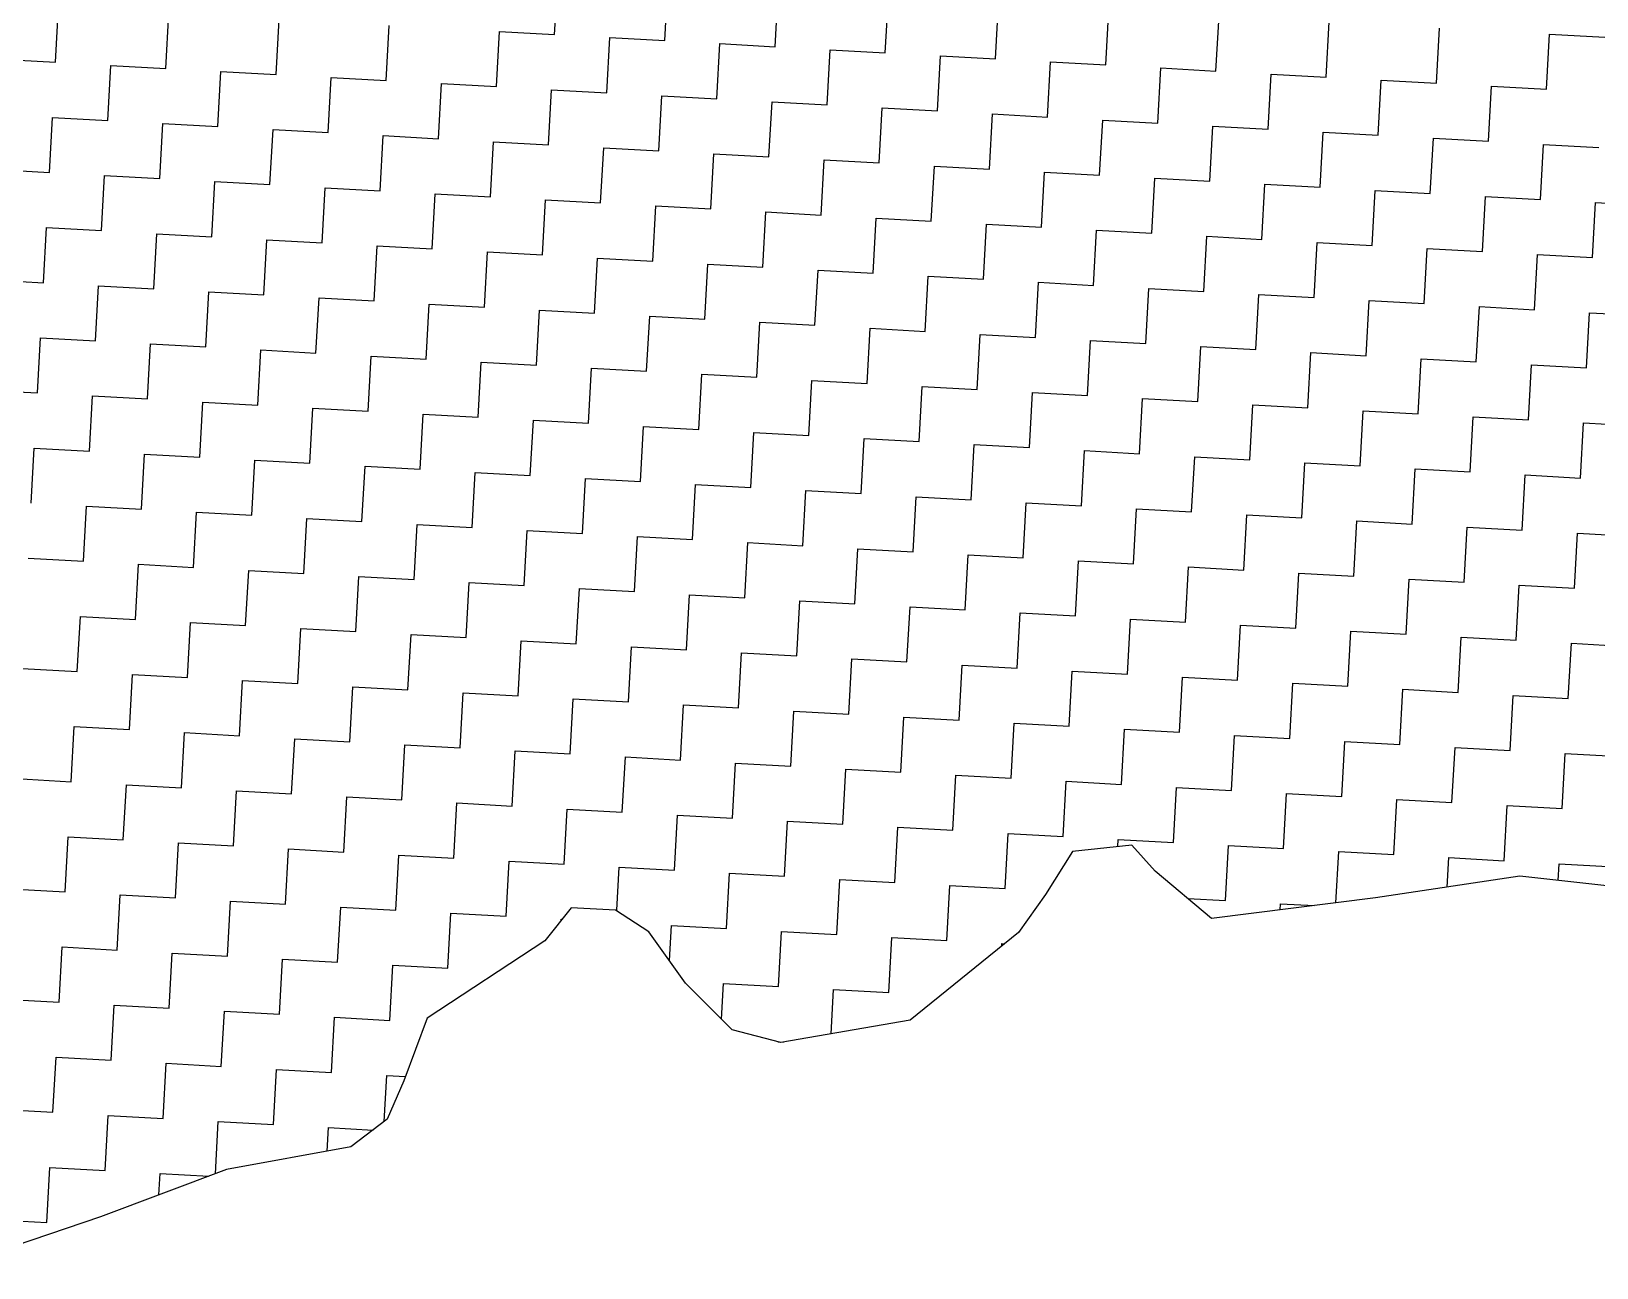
# Model space of a CAD drawing. Header units: metres. Extents: x 277693 to 281059, y 2038920 to 2043234.
# Drawn here: x 279576.9 to 279934.7, y 2040613.3 to 2040895.9 of the extents above; entities that cross this region are included whole.
import ezdxf

# ---------------------------------------------------------------- set-up
doc = ezdxf.new("R2010")
doc.units = ezdxf.units.M
doc.header["$MEASUREMENT"] = 0
doc.layers.add('POLY_HATCH', color=12, linetype='Continuous')

msp = doc.modelspace()

# ---------------------------------------------------------------- linework, layer by layer
at = {"layer": 'POLY_HATCH', "linetype": 'Continuous'}
for p, q in [((279696.54, 2040895.18), (279697.24, 2040907.78)), ((279721.73, 2040893.79), (279722.43, 2040906.39)), ((279746.92, 2040892.4), (279747.62, 2040905)), ((279582.49, 2040888.84), (279583.18, 2040901.43)), ((279772.11, 2040891.01), (279772.81, 2040903.61)), ((279797.3, 2040889.62), (279798, 2040902.22)), ((279822.49, 2040888.23), (279823.19, 2040900.83)), ((279607.68, 2040887.45), (279608.37, 2040900.04)), ((279632.87, 2040886.06), (279633.56, 2040898.65)), ((279658.06, 2040884.67), (279658.75, 2040897.26)), ((279847.69, 2040886.84), (279848.38, 2040899.44)), ((279872.88, 2040885.45), (279873.57, 2040898.05)), ((279898.07, 2040884.07), (279898.76, 2040896.66)), ((279683.25, 2040883.28), (279683.94, 2040895.87)), ((279683.94, 2040895.87), (279696.54, 2040895.18)), ((279708.44, 2040881.89), (279709.14, 2040894.49)), ((279709.14, 2040894.49), (279721.73, 2040893.79)), ((279733.63, 2040880.5), (279734.33, 2040893.1)), ((279734.33, 2040893.1), (279746.92, 2040892.4)), ((279923.26, 2040882.68), (279923.95, 2040895.27)), ((279923.95, 2040895.27), (279936.55, 2040894.58)), ((279569.89, 2040889.53), (279582.49, 2040888.84)), ((279758.82, 2040879.11), (279759.52, 2040891.71)), ((279759.52, 2040891.71), (279772.11, 2040891.01)), ((279784.01, 2040877.72), (279784.71, 2040890.32)), ((279784.71, 2040890.32), (279797.3, 2040889.62)), ((279594.39, 2040875.55), (279595.08, 2040888.14)), ((279595.08, 2040888.14), (279607.68, 2040887.45)), ((279619.58, 2040874.16), (279620.27, 2040886.75)), ((279620.27, 2040886.75), (279632.87, 2040886.06)), ((279809.2, 2040876.33), (279809.9, 2040888.93)), ((279809.9, 2040888.93), (279822.49, 2040888.23)), ((279834.39, 2040874.94), (279835.09, 2040887.54)), ((279835.09, 2040887.54), (279847.69, 2040886.84)), ((279859.59, 2040873.55), (279860.28, 2040886.15)), ((279860.28, 2040886.15), (279872.88, 2040885.45)), ((279644.77, 2040872.77), (279645.46, 2040885.36)), ((279645.46, 2040885.36), (279658.06, 2040884.67)), ((279669.96, 2040871.38), (279670.65, 2040883.97)), ((279670.65, 2040883.97), (279683.25, 2040883.28)), ((279695.15, 2040869.99), (279695.85, 2040882.58)), ((279695.85, 2040882.58), (279708.44, 2040881.89)), ((279884.78, 2040872.16), (279885.47, 2040884.76)), ((279885.47, 2040884.76), (279898.07, 2040884.07)), ((279909.97, 2040870.78), (279910.66, 2040883.37)), ((279910.66, 2040883.37), (279923.26, 2040882.68)), ((279720.34, 2040868.6), (279721.04, 2040881.2)), ((279721.04, 2040881.2), (279733.63, 2040880.5)), ((279745.53, 2040867.21), (279746.23, 2040879.81)), ((279746.23, 2040879.81), (279758.82, 2040879.11)), ((279581.1, 2040863.65), (279581.79, 2040876.24)), ((279581.79, 2040876.24), (279594.39, 2040875.55)), ((279770.72, 2040865.82), (279771.42, 2040878.42)), ((279771.42, 2040878.42), (279784.01, 2040877.72)), ((279795.91, 2040864.43), (279796.61, 2040877.03)), ((279796.61, 2040877.03), (279809.2, 2040876.33)), ((279821.1, 2040863.04), (279821.8, 2040875.64)), ((279821.8, 2040875.64), (279834.39, 2040874.94)), ((279606.29, 2040862.26), (279606.98, 2040874.85)), ((279606.98, 2040874.85), (279619.58, 2040874.16)), ((279631.48, 2040860.87), (279632.17, 2040873.46)), ((279632.17, 2040873.46), (279644.77, 2040872.77)), ((279656.67, 2040859.48), (279657.36, 2040872.07)), ((279657.36, 2040872.07), (279669.96, 2040871.38)), ((279846.3, 2040861.65), (279846.99, 2040874.25)), ((279846.99, 2040874.25), (279859.59, 2040873.55)), ((279871.49, 2040860.26), (279872.18, 2040872.86)), ((279872.18, 2040872.86), (279884.78, 2040872.16)), ((279896.68, 2040858.87), (279897.37, 2040871.47)), ((279897.37, 2040871.47), (279909.97, 2040870.78)), ((279681.86, 2040858.09), (279682.56, 2040870.68)), ((279682.56, 2040870.68), (279695.15, 2040869.99)), ((279707.05, 2040856.7), (279707.75, 2040869.29)), ((279707.75, 2040869.29), (279720.34, 2040868.6)), ((279732.24, 2040855.31), (279732.94, 2040867.91)), ((279732.94, 2040867.91), (279745.53, 2040867.21)), ((279921.87, 2040857.49), (279922.56, 2040870.08)), ((279922.56, 2040870.08), (279935.16, 2040869.39)), ((279568.5, 2040864.34), (279581.1, 2040863.65)), ((279757.43, 2040853.92), (279758.13, 2040866.52)), ((279758.13, 2040866.52), (279770.72, 2040865.82)), ((279782.62, 2040852.53), (279783.32, 2040865.13)), ((279783.32, 2040865.13), (279795.91, 2040864.43)), ((279593, 2040850.36), (279593.69, 2040862.95)), ((279593.69, 2040862.95), (279606.29, 2040862.26)), ((279618.19, 2040848.97), (279618.88, 2040861.56)), ((279618.88, 2040861.56), (279631.48, 2040860.87)), ((279807.81, 2040851.14), (279808.51, 2040863.74)), ((279808.51, 2040863.74), (279821.1, 2040863.04)), ((279833.01, 2040849.75), (279833.7, 2040862.35)), ((279833.7, 2040862.35), (279846.3, 2040861.65)), ((279858.2, 2040848.36), (279858.89, 2040860.96)), ((279858.89, 2040860.96), (279871.49, 2040860.26)), ((279643.38, 2040847.58), (279644.07, 2040860.17)), ((279644.07, 2040860.17), (279656.67, 2040859.48)), ((279668.57, 2040846.19), (279669.27, 2040858.78)), ((279669.27, 2040858.78), (279681.86, 2040858.09)), ((279693.76, 2040844.8), (279694.46, 2040857.39)), ((279694.46, 2040857.39), (279707.05, 2040856.7)), ((279883.39, 2040846.97), (279884.08, 2040859.57)), ((279884.08, 2040859.57), (279896.68, 2040858.87)), ((279908.58, 2040845.58), (279909.27, 2040858.18)), ((279909.27, 2040858.18), (279921.87, 2040857.49)), ((279718.95, 2040843.41), (279719.65, 2040856)), ((279719.65, 2040856), (279732.24, 2040855.31)), ((279744.14, 2040842.02), (279744.84, 2040854.62)), ((279744.84, 2040854.62), (279757.43, 2040853.92)), ((279933.77, 2040844.19), (279934.46, 2040856.79)), ((279934.46, 2040856.79), (279947.06, 2040856.1)), ((279579.71, 2040838.46), (279580.4, 2040851.05)), ((279580.4, 2040851.05), (279593, 2040850.36)), ((279769.33, 2040840.63), (279770.03, 2040853.23)), ((279770.03, 2040853.23), (279782.62, 2040852.53)), ((279794.52, 2040839.24), (279795.22, 2040851.84)), ((279795.22, 2040851.84), (279807.81, 2040851.14)), ((279819.72, 2040837.85), (279820.41, 2040850.45)), ((279820.41, 2040850.45), (279833.01, 2040849.75)), ((279604.9, 2040837.07), (279605.59, 2040849.66)), ((279605.59, 2040849.66), (279618.19, 2040848.97)), ((279630.09, 2040835.68), (279630.78, 2040848.27)), ((279630.78, 2040848.27), (279643.38, 2040847.58)), ((279655.28, 2040834.29), (279655.98, 2040846.88)), ((279655.98, 2040846.88), (279668.57, 2040846.19)), ((279844.91, 2040836.46), (279845.6, 2040849.06)), ((279845.6, 2040849.06), (279858.2, 2040848.36)), ((279870.1, 2040835.07), (279870.79, 2040847.67)), ((279870.79, 2040847.67), (279883.39, 2040846.97)), ((279680.47, 2040832.9), (279681.17, 2040845.49)), ((279681.17, 2040845.49), (279693.76, 2040844.8)), ((279705.66, 2040831.51), (279706.36, 2040844.1)), ((279706.36, 2040844.1), (279718.95, 2040843.41)), ((279895.29, 2040833.68), (279895.98, 2040846.28)), ((279895.98, 2040846.28), (279908.58, 2040845.58)), ((279920.48, 2040832.29), (279921.17, 2040844.89)), ((279921.17, 2040844.89), (279933.77, 2040844.19)), ((279730.85, 2040830.12), (279731.55, 2040842.71)), ((279731.55, 2040842.71), (279744.14, 2040842.02)), ((279756.04, 2040828.73), (279756.74, 2040841.33)), ((279756.74, 2040841.33), (279769.33, 2040840.63)), ((279781.23, 2040827.34), (279781.93, 2040839.94)), ((279781.93, 2040839.94), (279794.52, 2040839.24)), ((279567.11, 2040839.15), (279579.71, 2040838.46)), ((279591.61, 2040825.17), (279592.3, 2040837.76)), ((279592.3, 2040837.76), (279604.9, 2040837.07)), ((279616.8, 2040823.78), (279617.49, 2040836.37)), ((279617.49, 2040836.37), (279630.09, 2040835.68)), ((279806.43, 2040825.95), (279807.12, 2040838.55)), ((279807.12, 2040838.55), (279819.72, 2040837.85)), ((279831.62, 2040824.56), (279832.31, 2040837.16)), ((279832.31, 2040837.16), (279844.91, 2040836.46)), ((279856.81, 2040823.17), (279857.5, 2040835.77)), ((279857.5, 2040835.77), (279870.1, 2040835.07)), ((279641.99, 2040822.39), (279642.69, 2040834.98)), ((279642.69, 2040834.98), (279655.28, 2040834.29)), ((279667.18, 2040821), (279667.88, 2040833.59)), ((279667.88, 2040833.59), (279680.47, 2040832.9)), ((279692.37, 2040819.61), (279693.07, 2040832.2)), ((279693.07, 2040832.2), (279705.66, 2040831.51)), ((279882, 2040821.78), (279882.69, 2040834.38)), ((279882.69, 2040834.38), (279895.29, 2040833.68)), ((279907.19, 2040820.39), (279907.88, 2040832.99)), ((279907.88, 2040832.99), (279920.48, 2040832.29)), ((279717.56, 2040818.22), (279718.26, 2040830.81)), ((279718.26, 2040830.81), (279730.85, 2040830.12)), ((279742.75, 2040816.83), (279743.45, 2040829.42)), ((279743.45, 2040829.42), (279756.04, 2040828.73)), ((279932.38, 2040819), (279933.07, 2040831.6)), ((279933.07, 2040831.6), (279945.67, 2040830.9)), ((279578.32, 2040813.26), (279579.01, 2040825.86)), ((279579.01, 2040825.86), (279591.61, 2040825.17)), ((279767.94, 2040815.44), (279768.64, 2040828.04)), ((279768.64, 2040828.04), (279781.23, 2040827.34)), ((279793.14, 2040814.05), (279793.83, 2040826.65)), ((279793.83, 2040826.65), (279806.43, 2040825.95)), ((279818.33, 2040812.66), (279819.02, 2040825.26)), ((279819.02, 2040825.26), (279831.62, 2040824.56)), ((279603.51, 2040811.88), (279604.2, 2040824.47)), ((279604.2, 2040824.47), (279616.8, 2040823.78)), ((279628.7, 2040810.49), (279629.4, 2040823.08)), ((279629.4, 2040823.08), (279641.99, 2040822.39)), ((279653.89, 2040809.1), (279654.59, 2040821.69)), ((279654.59, 2040821.69), (279667.18, 2040821)), ((279843.52, 2040811.27), (279844.21, 2040823.87)), ((279844.21, 2040823.87), (279856.81, 2040823.17)), ((279868.71, 2040809.88), (279869.4, 2040822.48)), ((279869.4, 2040822.48), (279882, 2040821.78)), ((279679.08, 2040807.71), (279679.78, 2040820.3)), ((279679.78, 2040820.3), (279692.37, 2040819.61)), ((279704.27, 2040806.32), (279704.97, 2040818.91)), ((279704.97, 2040818.91), (279717.56, 2040818.22)), ((279893.9, 2040808.49), (279894.59, 2040821.09)), ((279894.59, 2040821.09), (279907.19, 2040820.39)), ((279919.09, 2040807.1), (279919.78, 2040819.7)), ((279919.78, 2040819.7), (279932.38, 2040819)), ((279729.46, 2040804.93), (279730.16, 2040817.52)), ((279730.16, 2040817.52), (279742.75, 2040816.83)), ((279754.65, 2040803.54), (279755.35, 2040816.13)), ((279755.35, 2040816.13), (279767.94, 2040815.44)), ((279779.85, 2040802.15), (279780.54, 2040814.74)), ((279780.54, 2040814.74), (279793.14, 2040814.05)), ((279565.72, 2040813.96), (279578.32, 2040813.26)), ((279590.22, 2040799.97), (279590.91, 2040812.57)), ((279590.91, 2040812.57), (279603.51, 2040811.88)), ((279615.41, 2040798.59), (279616.11, 2040811.18)), ((279616.11, 2040811.18), (279628.7, 2040810.49)), ((279805.04, 2040800.76), (279805.73, 2040813.36)), ((279805.73, 2040813.36), (279818.33, 2040812.66)), ((279830.23, 2040799.37), (279830.92, 2040811.97)), ((279830.92, 2040811.97), (279843.52, 2040811.27)), ((279640.6, 2040797.2), (279641.3, 2040809.79)), ((279641.3, 2040809.79), (279653.89, 2040809.1)), ((279665.79, 2040795.81), (279666.49, 2040808.4)), ((279666.49, 2040808.4), (279679.08, 2040807.71)), ((279855.42, 2040797.98), (279856.11, 2040810.58)), ((279856.11, 2040810.58), (279868.71, 2040809.88)), ((279880.61, 2040796.59), (279881.3, 2040809.19)), ((279881.3, 2040809.19), (279893.9, 2040808.49)), ((279905.8, 2040795.2), (279906.49, 2040807.8)), ((279906.49, 2040807.8), (279919.09, 2040807.1)), ((279690.98, 2040794.42), (279691.68, 2040807.01)), ((279691.68, 2040807.01), (279704.27, 2040806.32)), ((279716.17, 2040793.03), (279716.87, 2040805.62)), ((279716.87, 2040805.62), (279729.46, 2040804.93)), ((279741.36, 2040791.64), (279742.06, 2040804.23)), ((279742.06, 2040804.23), (279754.65, 2040803.54)), ((279930.99, 2040793.81), (279931.68, 2040806.41)), ((279931.68, 2040806.41), (279944.28, 2040805.71)), ((279576.93, 2040788.07), (279577.62, 2040800.67)), ((279577.62, 2040800.67), (279590.22, 2040799.97)), ((279766.56, 2040790.25), (279767.25, 2040802.84)), ((279767.25, 2040802.84), (279779.85, 2040802.15)), ((279791.75, 2040788.86), (279792.44, 2040801.45)), ((279792.44, 2040801.45), (279805.04, 2040800.76)), ((279816.94, 2040787.47), (279817.63, 2040800.07)), ((279817.63, 2040800.07), (279830.23, 2040799.37)), ((279602.12, 2040786.68), (279602.82, 2040799.28)), ((279602.82, 2040799.28), (279615.41, 2040798.59)), ((279627.31, 2040785.29), (279628.01, 2040797.89)), ((279628.01, 2040797.89), (279640.6, 2040797.2)), ((279652.5, 2040783.91), (279653.2, 2040796.5)), ((279653.2, 2040796.5), (279665.79, 2040795.81)), ((279842.13, 2040786.08), (279842.82, 2040798.68)), ((279842.82, 2040798.68), (279855.42, 2040797.98)), ((279867.32, 2040784.69), (279868.01, 2040797.29)), ((279868.01, 2040797.29), (279880.61, 2040796.59)), ((279677.69, 2040782.52), (279678.39, 2040795.11)), ((279678.39, 2040795.11), (279690.98, 2040794.42)), ((279702.88, 2040781.13), (279703.58, 2040793.72)), ((279703.58, 2040793.72), (279716.17, 2040793.03)), ((279892.51, 2040783.3), (279893.2, 2040795.9)), ((279893.2, 2040795.9), (279905.8, 2040795.2)), ((279917.7, 2040781.91), (279918.39, 2040794.51)), ((279918.39, 2040794.51), (279930.99, 2040793.81)), ((279728.07, 2040779.74), (279728.77, 2040792.33)), ((279728.77, 2040792.33), (279741.36, 2040791.64)), ((279753.27, 2040778.35), (279753.96, 2040790.94)), ((279753.96, 2040790.94), (279766.56, 2040790.25)), ((279778.46, 2040776.96), (279779.15, 2040789.55)), ((279779.15, 2040789.55), (279791.75, 2040788.86)), ((279588.83, 2040774.78), (279589.53, 2040787.38)), ((279589.53, 2040787.38), (279602.12, 2040786.68)), ((279614.02, 2040773.39), (279614.72, 2040785.99)), ((279614.72, 2040785.99), (279627.31, 2040785.29)), ((279803.65, 2040775.57), (279804.34, 2040788.16)), ((279804.34, 2040788.16), (279816.94, 2040787.47)), ((279828.84, 2040774.18), (279829.53, 2040786.78)), ((279829.53, 2040786.78), (279842.13, 2040786.08)), ((279639.21, 2040772), (279639.91, 2040784.6)), ((279639.91, 2040784.6), (279652.5, 2040783.91)), ((279664.4, 2040770.62), (279665.1, 2040783.21)), ((279665.1, 2040783.21), (279677.69, 2040782.52)), ((279854.03, 2040772.79), (279854.72, 2040785.39)), ((279854.72, 2040785.39), (279867.32, 2040784.69)), ((279879.22, 2040771.4), (279879.91, 2040784)), ((279879.91, 2040784), (279892.51, 2040783.3)), ((279904.41, 2040770.01), (279905.1, 2040782.61)), ((279905.1, 2040782.61), (279917.7, 2040781.91)), ((279689.59, 2040769.23), (279690.29, 2040781.82)), ((279690.29, 2040781.82), (279702.88, 2040781.13)), ((279714.78, 2040767.84), (279715.48, 2040780.43)), ((279715.48, 2040780.43), (279728.07, 2040779.74)), ((279739.98, 2040766.45), (279740.67, 2040779.04)), ((279740.67, 2040779.04), (279753.27, 2040778.35)), ((279929.6, 2040768.62), (279930.3, 2040781.22)), ((279930.3, 2040781.22), (279942.89, 2040780.52)), ((279576.24, 2040775.48), (279588.83, 2040774.78)), ((279765.17, 2040765.06), (279765.86, 2040777.65)), ((279765.86, 2040777.65), (279778.46, 2040776.96)), ((279790.36, 2040763.67), (279791.05, 2040776.26)), ((279791.05, 2040776.26), (279803.65, 2040775.57)), ((279815.55, 2040762.28), (279816.24, 2040774.87)), ((279816.24, 2040774.87), (279828.84, 2040774.18)), ((279600.73, 2040761.49), (279601.43, 2040774.09)), ((279601.43, 2040774.09), (279614.02, 2040773.39)), ((279625.92, 2040760.1), (279626.62, 2040772.7)), ((279626.62, 2040772.7), (279639.21, 2040772)), ((279651.11, 2040758.71), (279651.81, 2040771.31)), ((279651.81, 2040771.31), (279664.4, 2040770.62)), ((279840.74, 2040760.89), (279841.43, 2040773.49)), ((279841.43, 2040773.49), (279854.03, 2040772.79)), ((279865.93, 2040759.5), (279866.62, 2040772.1)), ((279866.62, 2040772.1), (279879.22, 2040771.4)), ((279676.3, 2040757.33), (279677, 2040769.92)), ((279677, 2040769.92), (279689.59, 2040769.23)), ((279701.49, 2040755.94), (279702.19, 2040768.53)), ((279702.19, 2040768.53), (279714.78, 2040767.84)), ((279891.12, 2040758.11), (279891.81, 2040770.71)), ((279891.81, 2040770.71), (279904.41, 2040770.01)), ((279916.31, 2040756.72), (279917.01, 2040769.32)), ((279917.01, 2040769.32), (279929.6, 2040768.62)), ((279726.69, 2040754.55), (279727.38, 2040767.14)), ((279727.38, 2040767.14), (279739.98, 2040766.45)), ((279751.88, 2040753.16), (279752.57, 2040765.75)), ((279752.57, 2040765.75), (279765.17, 2040765.06)), ((279777.07, 2040751.77), (279777.76, 2040764.36)), ((279777.76, 2040764.36), (279790.36, 2040763.67)), ((279587.44, 2040749.59), (279588.14, 2040762.19)), ((279588.14, 2040762.19), (279600.73, 2040761.49)), ((279612.63, 2040748.2), (279613.33, 2040760.8)), ((279613.33, 2040760.8), (279625.92, 2040760.1)), ((279802.26, 2040750.38), (279802.95, 2040762.97)), ((279802.95, 2040762.97), (279815.55, 2040762.28)), ((279827.45, 2040748.99), (279828.14, 2040761.58)), ((279828.14, 2040761.58), (279840.74, 2040760.89)), ((279637.82, 2040746.81), (279638.52, 2040759.41)), ((279638.52, 2040759.41), (279651.11, 2040758.71)), ((279663.01, 2040745.42), (279663.71, 2040758.02)), ((279663.71, 2040758.02), (279676.3, 2040757.33)), ((279852.64, 2040747.6), (279853.33, 2040760.2)), ((279853.33, 2040760.2), (279865.93, 2040759.5)), ((279877.83, 2040746.21), (279878.52, 2040758.81)), ((279878.52, 2040758.81), (279891.12, 2040758.11)), ((279903.02, 2040744.82), (279903.72, 2040757.42)), ((279903.72, 2040757.42), (279916.31, 2040756.72)), ((279688.2, 2040744.04), (279688.9, 2040756.63)), ((279688.9, 2040756.63), (279701.49, 2040755.94)), ((279713.39, 2040742.65), (279714.09, 2040755.24)), ((279714.09, 2040755.24), (279726.69, 2040754.55)), ((279738.59, 2040741.26), (279739.28, 2040753.85)), ((279739.28, 2040753.85), (279751.88, 2040753.16)), ((279928.21, 2040743.43), (279928.91, 2040756.03)), ((279928.91, 2040756.03), (279941.5, 2040755.33)), ((279574.85, 2040750.29), (279587.44, 2040749.59)), ((279763.78, 2040739.87), (279764.47, 2040752.46)), ((279764.47, 2040752.46), (279777.07, 2040751.77)), ((279788.97, 2040738.48), (279789.66, 2040751.07)), ((279789.66, 2040751.07), (279802.26, 2040750.38)), ((279599.34, 2040736.3), (279600.04, 2040748.9)), ((279600.04, 2040748.9), (279612.63, 2040748.2)), ((279624.53, 2040734.91), (279625.23, 2040747.51)), ((279625.23, 2040747.51), (279637.82, 2040746.81)), ((279814.16, 2040737.09), (279814.85, 2040749.68)), ((279814.85, 2040749.68), (279827.45, 2040748.99)), ((279839.35, 2040735.7), (279840.04, 2040748.29)), ((279840.04, 2040748.29), (279852.64, 2040747.6)), ((279864.54, 2040734.31), (279865.23, 2040746.91)), ((279865.23, 2040746.91), (279877.83, 2040746.21)), ((279649.72, 2040733.52), (279650.42, 2040746.12)), ((279650.42, 2040746.12), (279663.01, 2040745.42)), ((279674.91, 2040732.13), (279675.61, 2040744.73)), ((279675.61, 2040744.73), (279688.2, 2040744.04)), ((279700.1, 2040730.75), (279700.8, 2040743.34)), ((279700.8, 2040743.34), (279713.39, 2040742.65)), ((279889.73, 2040732.92), (279890.43, 2040745.52)), ((279890.43, 2040745.52), (279903.02, 2040744.82)), ((279914.92, 2040731.53), (279915.62, 2040744.13)), ((279915.62, 2040744.13), (279928.21, 2040743.43)), ((279725.3, 2040729.36), (279725.99, 2040741.95)), ((279725.99, 2040741.95), (279738.59, 2040741.26)), ((279750.49, 2040727.97), (279751.18, 2040740.56)), ((279751.18, 2040740.56), (279763.78, 2040739.87)), ((279775.68, 2040726.58), (279776.37, 2040739.17)), ((279776.37, 2040739.17), (279788.97, 2040738.48)), ((279586.05, 2040724.4), (279586.75, 2040737)), ((279586.75, 2040737), (279599.34, 2040736.3)), ((279611.24, 2040723.01), (279611.94, 2040735.61)), ((279611.94, 2040735.61), (279624.53, 2040734.91)), ((279800.87, 2040725.19), (279801.56, 2040737.78)), ((279801.56, 2040737.78), (279814.16, 2040737.09)), ((279826.06, 2040723.8), (279826.75, 2040736.39)), ((279826.75, 2040736.39), (279839.35, 2040735.7)), ((279636.43, 2040721.62), (279637.13, 2040734.22)), ((279637.13, 2040734.22), (279649.72, 2040733.52)), ((279661.62, 2040720.23), (279662.32, 2040732.83)), ((279662.32, 2040732.83), (279674.91, 2040732.13)), ((279851.25, 2040722.41), (279851.94, 2040735)), ((279851.94, 2040735), (279864.54, 2040734.31)), ((279876.44, 2040721.02), (279877.14, 2040733.62)), ((279877.14, 2040733.62), (279889.73, 2040732.92)), ((279901.63, 2040719.63), (279902.33, 2040732.23)), ((279902.33, 2040732.23), (279914.92, 2040731.53)), ((279686.81, 2040718.84), (279687.51, 2040731.44)), ((279687.51, 2040731.44), (279700.1, 2040730.75)), ((279712.01, 2040717.46), (279712.7, 2040730.05)), ((279712.7, 2040730.05), (279725.3, 2040729.36)), ((279737.2, 2040716.07), (279737.89, 2040728.66)), ((279737.89, 2040728.66), (279750.49, 2040727.97)), ((279926.82, 2040718.24), (279927.52, 2040730.84)), ((279927.52, 2040730.84), (279940.11, 2040730.14)), ((279573.46, 2040725.1), (279586.05, 2040724.4)), ((279762.39, 2040714.68), (279763.08, 2040727.27)), ((279763.08, 2040727.27), (279775.68, 2040726.58)), ((279787.58, 2040713.29), (279788.27, 2040725.88)), ((279788.27, 2040725.88), (279800.87, 2040725.19)), ((279597.95, 2040711.11), (279598.65, 2040723.71)), ((279598.65, 2040723.71), (279611.24, 2040723.01)), ((279623.14, 2040709.72), (279623.84, 2040722.32)), ((279623.84, 2040722.32), (279636.43, 2040721.62)), ((279812.77, 2040711.9), (279813.46, 2040724.49)), ((279813.46, 2040724.49), (279826.06, 2040723.8)), ((279837.96, 2040710.51), (279838.65, 2040723.1)), ((279838.65, 2040723.1), (279851.25, 2040722.41)), ((279863.15, 2040709.12), (279863.84, 2040721.71)), ((279863.84, 2040721.71), (279876.44, 2040721.02)), ((279648.33, 2040708.33), (279649.03, 2040720.93)), ((279649.03, 2040720.93), (279661.62, 2040720.23)), ((279673.52, 2040706.94), (279674.22, 2040719.54)), ((279674.22, 2040719.54), (279686.81, 2040718.84)), ((279698.72, 2040705.55), (279699.41, 2040718.15)), ((279699.41, 2040718.15), (279712.01, 2040717.46)), ((279888.34, 2040707.73), (279889.04, 2040720.33)), ((279889.04, 2040720.33), (279901.63, 2040719.63)), ((279913.53, 2040706.34), (279914.23, 2040718.94)), ((279914.23, 2040718.94), (279926.82, 2040718.24)), ((279723.91, 2040704.17), (279724.6, 2040716.76)), ((279724.6, 2040716.76), (279737.2, 2040716.07)), ((279749.1, 2040702.78), (279749.79, 2040715.37)), ((279749.79, 2040715.37), (279762.39, 2040714.68)), ((279584.66, 2040699.21), (279585.36, 2040711.81)), ((279585.36, 2040711.81), (279597.95, 2040711.11)), ((279774.29, 2040701.39), (279774.98, 2040713.98)), ((279774.98, 2040713.98), (279787.58, 2040713.29)), ((279799.48, 2040700), (279800.17, 2040712.59)), ((279800.17, 2040712.59), (279812.77, 2040711.9)), ((279825.27, 2040709.57), (279825.36, 2040711.2)), ((279825.36, 2040711.2), (279837.96, 2040710.51)), ((279609.85, 2040697.82), (279610.55, 2040710.42)), ((279610.55, 2040710.42), (279623.14, 2040709.72)), ((279635.04, 2040696.43), (279635.74, 2040709.03)), ((279635.74, 2040709.03), (279648.33, 2040708.33)), ((279660.23, 2040695.04), (279660.93, 2040707.64)), ((279660.93, 2040707.64), (279673.52, 2040706.94)), ((279849.86, 2040697.22), (279850.55, 2040709.81)), ((279850.55, 2040709.81), (279863.15, 2040709.12)), ((279875.1, 2040696.7), (279875.75, 2040708.42)), ((279875.75, 2040708.42), (279888.34, 2040707.73)), ((279900.56, 2040700.3), (279900.94, 2040707.04)), ((279900.94, 2040707.04), (279913.53, 2040706.34)), ((279685.43, 2040693.65), (279686.12, 2040706.25)), ((279686.12, 2040706.25), (279698.72, 2040705.55)), ((279710.77, 2040695.01), (279711.31, 2040704.86)), ((279711.31, 2040704.86), (279723.91, 2040704.17)), ((279735.81, 2040690.88), (279736.5, 2040703.47)), ((279736.5, 2040703.47), (279749.1, 2040702.78)), ((279925.92, 2040701.82), (279926.13, 2040705.65)), ((279926.13, 2040705.65), (279938.72, 2040704.95)), ((279572.07, 2040699.91), (279584.66, 2040699.21)), ((279761, 2040689.49), (279761.69, 2040702.08)), ((279761.69, 2040702.08), (279774.29, 2040701.39)), ((279786.19, 2040688.1), (279786.88, 2040700.69)), ((279786.88, 2040700.69), (279799.48, 2040700)), ((279596.56, 2040685.92), (279597.26, 2040698.52)), ((279597.26, 2040698.52), (279609.85, 2040697.82)), ((279621.75, 2040684.53), (279622.45, 2040697.13)), ((279622.45, 2040697.13), (279635.04, 2040696.43)), ((279841.29, 2040697.69), (279849.86, 2040697.22)), ((279862.38, 2040695.11), (279862.46, 2040696.52)), ((279862.46, 2040696.52), (279870.24, 2040696.09)), ((279646.94, 2040683.14), (279647.64, 2040695.74)), ((279647.64, 2040695.74), (279660.23, 2040695.04)), ((279672.14, 2040681.75), (279672.83, 2040694.35)), ((279672.83, 2040694.35), (279685.43, 2040693.65)), ((279698.01, 2040692.67), (279698.02, 2040692.96)), ((279698.02, 2040692.96), (279698.22, 2040692.95)), ((279722.77, 2040683.52), (279723.21, 2040691.57)), ((279723.21, 2040691.57), (279735.81, 2040690.88)), ((279747.71, 2040677.58), (279748.4, 2040690.18)), ((279748.4, 2040690.18), (279761, 2040689.49)), ((279583.27, 2040674.02), (279583.97, 2040686.62)), ((279583.97, 2040686.62), (279596.56, 2040685.92)), ((279772.9, 2040676.2), (279773.59, 2040688.79)), ((279773.59, 2040688.79), (279786.19, 2040688.1)), ((279798.75, 2040686.86), (279798.78, 2040687.4)), ((279798.78, 2040687.4), (279799.39, 2040687.37)), ((279608.46, 2040672.63), (279609.16, 2040685.23)), ((279609.16, 2040685.23), (279621.75, 2040684.53)), ((279633.65, 2040671.24), (279634.35, 2040683.84)), ((279634.35, 2040683.84), (279646.94, 2040683.14)), ((279658.85, 2040669.85), (279659.54, 2040682.45)), ((279659.54, 2040682.45), (279672.14, 2040681.75)), ((279734.66, 2040670.12), (279735.11, 2040678.28)), ((279735.11, 2040678.28), (279747.71, 2040677.58)), ((279570.68, 2040674.72), (279583.27, 2040674.02)), ((279759.75, 2040666.78), (279760.3, 2040676.89)), ((279760.3, 2040676.89), (279772.9, 2040676.2)), ((279595.17, 2040660.73), (279595.87, 2040673.33)), ((279595.87, 2040673.33), (279608.46, 2040672.63)), ((279620.36, 2040659.34), (279621.06, 2040671.94)), ((279621.06, 2040671.94), (279633.65, 2040671.24)), ((279645.56, 2040657.95), (279646.25, 2040670.55)), ((279646.25, 2040670.55), (279658.85, 2040669.85)), ((279747.56, 2040664.96), (279748.81, 2040664.89)), ((279581.88, 2040648.83), (279582.58, 2040661.43)), ((279582.58, 2040661.43), (279595.17, 2040660.73)), ((279607.07, 2040647.44), (279607.77, 2040660.04)), ((279607.77, 2040660.04), (279620.36, 2040659.34)), ((279632.27, 2040646.05), (279632.96, 2040658.65)), ((279632.96, 2040658.65), (279645.56, 2040657.95)), ((279657.57, 2040646.72), (279658.15, 2040657.26)), ((279658.15, 2040657.26), (279662.46, 2040657.02)), ((279569.29, 2040649.52), (279581.88, 2040648.83)), ((279593.78, 2040635.54), (279594.48, 2040648.13)), ((279594.48, 2040648.13), (279607.07, 2040647.44)), ((279619.01, 2040634.79), (279619.67, 2040646.75)), ((279619.67, 2040646.75), (279632.27, 2040646.05)), ((279644.56, 2040639.93), (279644.86, 2040645.36)), ((279644.86, 2040645.36), (279655.05, 2040644.79)), ((279580.49, 2040623.64), (279581.19, 2040636.23)), ((279581.19, 2040636.23), (279593.78, 2040635.54)), ((279606.11, 2040629.94), (279606.38, 2040634.84)), ((279606.38, 2040634.84), (279617.53, 2040634.23)), ((279567.9, 2040624.33), (279580.49, 2040623.64))]:
    msp.add_line(p, q, dxfattribs=at)
at = {"layer": 'POLY_HATCH'}
for p, q in [((279814.86, 2040708.42), (279808.69, 2040698.62)), ((279828.47, 2040709.92), (279814.86, 2040708.42)), ((279833.78, 2040703.99), (279828.47, 2040709.92)), ((279846.7, 2040693.14), (279833.78, 2040703.99)), ((279917.1, 2040702.78), (279884.15, 2040697.84)), ((279938.39, 2040700.48), (279917.1, 2040702.78)), ((279808.69, 2040698.62), (279802.58, 2040689.95)), ((279884.15, 2040697.84), (279846.7, 2040693.14)), ((279700.34, 2040695.59), (279694.29, 2040688.04)), ((279710.45, 2040695.03), (279700.34, 2040695.59)), ((279718.07, 2040690.1), (279710.45, 2040695.03)), ((279726.44, 2040678.38), (279718.07, 2040690.1)), ((279802.58, 2040689.95), (279777.81, 2040669.91)), ((279694.29, 2040688.04), (279667.39, 2040670.37)), ((279737.11, 2040667.65), (279726.44, 2040678.38)), ((279667.39, 2040670.37), (279662.1, 2040656.02)), ((279748.22, 2040664.79), (279737.11, 2040667.65)), ((279777.81, 2040669.91), (279748.22, 2040664.79)), ((279662.1, 2040656.02), (279658.23, 2040647.23)), ((279658.23, 2040647.23), (279649.99, 2040640.92)), ((279649.99, 2040640.92), (279621.54, 2040635.74)), ((279621.54, 2040635.74), (279592.77, 2040624.93)), ((279592.77, 2040624.93), (279558.32, 2040613.32))]:
    msp.add_line(p, q, dxfattribs=at)

doc.saveas('drawing.dxf')
